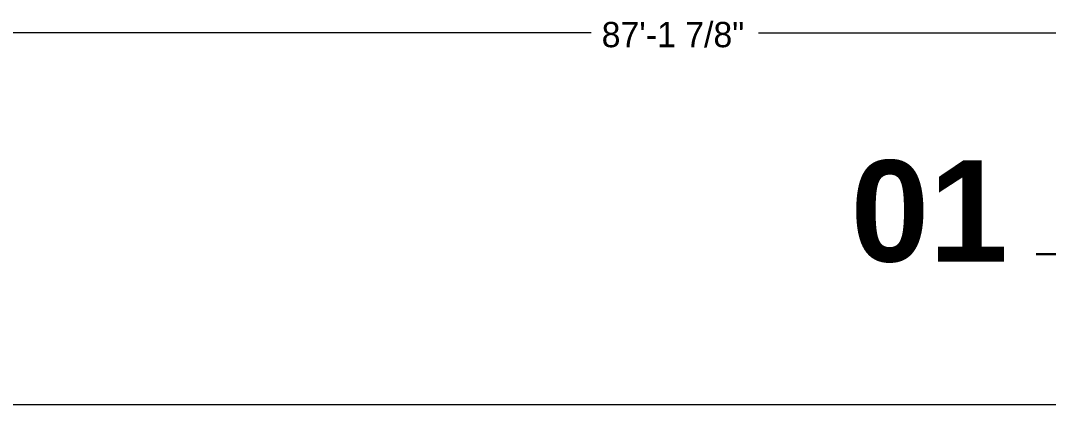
# Model space of a CAD drawing. Header units: inches. Extents: x 0.6 to 35.4, y -22.9 to 0.3.
# Drawn here: x 16.14 to 21.22, y -22.91 to -21.02 of the extents above; entities that cross this region are included whole.
import ezdxf

# ---------------------------------------------------------------- set-up
doc = ezdxf.new("R2010")
doc.units = ezdxf.units.IN
doc.header["$MEASUREMENT"] = 0
for name, color, linetype, lineweight, true_color in [('CAD_  Default', 7, 'Continuous', 18, 0x000000), ('Layout Box Export Contents', 7, 'Continuous', 0, 0x000000), ('Text', 7, 'Continuous', 9, 0x004080)]:
    doc.layers.add(name, color=color, linetype=linetype, lineweight=lineweight, true_color=true_color)

msp = doc.modelspace()

# ---------------------------------------------------------------- linework, layer by layer
at = {"layer": 'CAD_  Default', "lineweight": 30, "transparency": 33554687}
msp.add_line((21.1552, -22.1711), (27.5095, -22.1711), dxfattribs=at)
at = {"layer": 'CAD_  Default', "transparency": 33554687}
msp.add_line((0.6251, -22.9133), (35.385, -22.9133), dxfattribs=at)
at = {"layer": 'Layout Box Export Contents', "color": 176, "linetype": 'Continuous', "lineweight": 18, "true_color": 0x000080, "transparency": 33554687}
for p, q in [((18.9567, -21.0773), (8.4756, -21.0773)), ((19.7834, -21.0773), (30.2646, -21.0773))]:
    msp.add_line(p, q, dxfattribs=at)

# ---------------------------------------------------------------- texts
at = {"layer": 'Layout Box Export Contents', "color": 176, "linetype": 'Continuous', "lineweight": 18, "true_color": 0x000080, "transparency": 33554687, "insert": (19.0088, -21.1505), "char_height": 0.125, "width": 0.77625, "attachment_point": 7}
msp.add_mtext('\\fChief Blueprint|b0|i0|c0|p0;87\'-1 7/8"', dxfattribs=at)
at = {"layer": 'Text', "transparency": 33554687, "insert": (20.2391, -21.7076), "char_height": 0.5, "width": 0.978631, "attachment_point": 1}
msp.add_mtext('{\\fArial|b1|i0|p34;\\C156;\\H0.698324;\\H0.716x;01}', dxfattribs=at)

doc.saveas('drawing.dxf')
